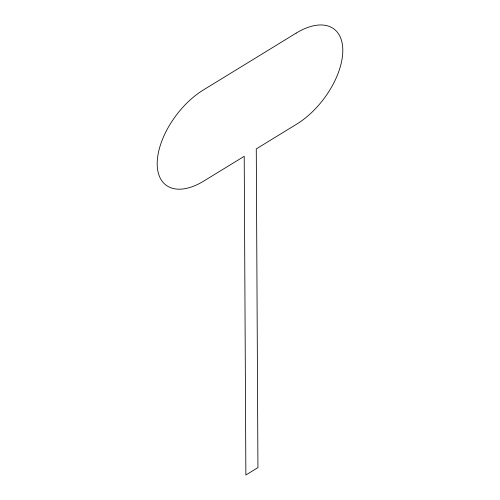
<?xml version="1.0" encoding="UTF-8"?>
<svg xmlns="http://www.w3.org/2000/svg" width="500" height="500" viewBox="0 0 500 500"><rect width="100%" height="100%" fill="white"/><g stroke="black" fill="none" stroke-linecap="round" stroke-linejoin="round"><path stroke-width="0.75" d="M296.169 33.119L203.356 89.981A62.256 34.044 -52.8 0 0 157.194 163.938A62.256 34.044 -52.8 0 0 203.831 181.038L244.206 156.3L245.875 475L257.938 467.606L256.269 148.906L296.644 124.175A62.256 34.044 -52.8 0 0 342.806 50.213A62.256 34.044 -52.8 0 0 296.169 33.119"/></g></svg>
